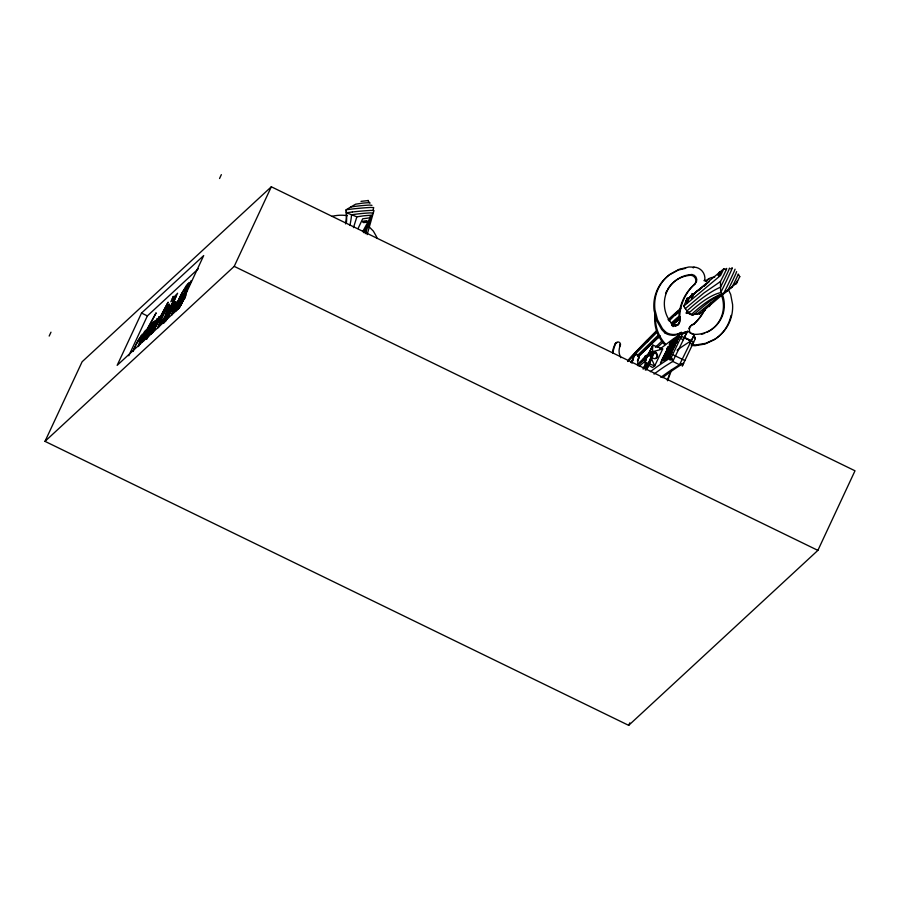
<?xml version="1.0" encoding="UTF-8"?>
<svg xmlns="http://www.w3.org/2000/svg" width="900" height="900" viewBox="0 0 900 900"><rect width="100%" height="100%" fill="white"/><g stroke="black" fill="none" stroke-linecap="round" stroke-linejoin="round"><path stroke-width="1.35" d="M665.28 356.558L660.409 363.251L666.731 350.741M663.908 358.234L667.654 351.461L666.788 351.934L668.273 348.772M678.038 337.59C678.082 337.579 679.849 336.926 678.679 335.666L677.722 337.882L676.597 338.524L677.61 336.353L674.179 341.505L675.383 340.718L674.1 341.46M370.091 220.129L368.887 223.504M734.681 283.95L735.345 283.14M735.075 269.19L733.995 271.868A53.078 4.264 -64.1 0 1 726.086 288.574L723.398 293.974L720.675 292.646A1811.171 145.373 -64.1 0 0 688.511 313.312L683.719 306.18L687.488 297.877L685.8 301.399L686.7 299.835M676.192 341.28L676.102 342.034L676.519 340.909M666.472 355.084C663.649 362.7 667.114 353.588 666.585 356.546L664.582 360.259M677.734 339.098L676.744 341.606L677.554 340.256M683.719 306.18L720.585 275.456L723.847 268.796L692.933 294.514M731.666 286.999L736.549 283.219L739.755 276.581M664.189 360.079L664.121 360.855L664.673 360.304M638.471 349.425L627.773 360.923M707.411 306.562L708.3 305.471M669.296 356.906L669.308 357.581L670.455 355.68M676.913 340.38L676.688 341.651L677.812 339.131M373.084 210.004L373.702 207.585L370.609 207.439A53.078 8.91 -5.5 0 0 352.069 209.014L346.14 209.768A1811.171 303.907 -5.5 0 1 345.555 223.886M674.775 344.115L672.581 345.544L665.404 360.27L665.707 359.111A11.25 0.9 -64.1 0 0 668.565 353.621L673.076 343.912L675.72 342.281L676.822 339.772L674.494 342.608L675.304 340.684M673.695 340.605C673.954 337.77 670.837 347.535 672.806 341.348M363.791 232.684L371.452 215.618L369.934 215.347A15.131 2.542 -5.5 0 0 363.397 215.854L356.861 216.833L353.486 227.644M723.825 269.044L726.514 269.089L726.66 268.403M739.8 276.806L738.214 274.016M670.545 354.409L672.93 349.695M367.121 234.641L373.984 210.555L370.89 210.409A53.078 8.91 -5.5 0 0 352.361 211.995M673.459 348.142C670.016 354.364 676.451 342.619 674.741 346.05M665.471 358.031L667.024 353.767M371.97 205.335L369.675 205.065A31.68 5.321 -5.5 0 0 350.786 206.989L346.14 209.768L346.433 212.737L356.861 216.833M664.279 360.113L666.911 353.239M672.075 343.609L673.616 340.56M669.375 356.94L670.151 354.532L667.294 359.156M358.043 228.555L362.666 218.835L369.697 217.834L370.598 215.336M664.627 359.077L665.077 357.885M172.114 303.705L170.966 307.058L177.615 293.22L172.35 298.8L173.374 296.348L170.843 301.759L176.344 295.796L173.205 303.176L172.215 304.796L174.229 299.576L167.906 311.006L170.28 305.764L169.729 306.574L166.252 314.539M703.001 309.825L702.697 310.826L703.17 310.241M706.275 307.395L704.666 310.579L705.623 308.183M365.254 233.674L372.746 213.086L370.429 212.884A31.68 5.321 -5.5 0 0 351.54 214.796A2348.168 394.02 -5.5 0 1 349.853 225.472M726.514 269.089L726.255 269.685M738.067 274.714L737.809 275.299A15.131 1.215 -64.1 0 1 735.064 281.183L732.004 287.156L723.398 293.974M719.19 274.916C717.446 279.506 722.644 269.201 720.36 272.543M736.38 282.904L736.031 283.905L736.515 283.219M132.941 351.45L135.248 346.241M370.192 203.029L368.707 202.703A15.131 2.542 -5.5 0 0 362.171 203.197L355.635 204.188L350.786 206.989M365.501 231.581L366.379 229.556M666.259 354.983L667.744 351.371M667.102 353.812L670.196 346.759L671.648 345.757C675.124 340.954 668.756 346.725 672.683 343.575M672.671 348.671L669.352 355.264M168.57 313.369L170.01 309.656L165.735 315.304C180.833 276.289 143.269 354.251 164.407 317.846L163.136 323.055M672.244 350.449L673.504 347.423M132.84 351.293L136.148 344.351A9.484 0.765 -64.1 0 1 138.713 339.368L141.379 335.588L138.218 346.556L144.36 332.843L146.025 331.346L138.836 345.577M668.498 350.651L670.275 346.804M672.75 348.716L677.171 341.246L676.361 343.17M673.594 347.468L675.146 343.868M667.822 351.416C674.55 340.054 663.413 355.106 667.89 347.197L670.658 345.082L673.762 339.075L671.141 344.7L673.661 339.435M49.174 336.06L50.985 332.19M45 441.349L82.114 361.766L271.327 186.784L855 470.79L817.886 550.373L628.673 725.355L45 441.349L234.214 266.366L271.327 186.784M141.525 313.065L117.146 365.355L179.325 307.845L203.704 255.566L141.525 313.065L147.364 315.911L198.326 268.774M128.779 355.748L147.364 315.911M219.544 178.515L221.344 174.645M628.673 725.355L629.842 722.835M690.457 297.506L692.179 293.816L690.457 297.506L691.268 295.83L688.534 298.192M686.734 312.536L691.222 314.651L699.683 313.954L700.166 312.93M666.765 349.335L667.8 347.152L670.736 345.127L673.852 339.266M646.099 360.551L644.276 362.543L652.86 345.15L662.692 348.975L654.716 365.918L652.556 367.526L644.276 362.543L652.86 345.15L652.365 351.799L650.205 353.171L649.462 355.657M669.431 344.52L670.455 342.326L672.266 341.246L670.545 342.371L669.431 344.52L671.153 343.395L672.188 341.201M662.569 359.561L667.969 349.054L662.648 359.606L666.551 351.36M672.604 343.541L671.648 345.757M669.589 351.506L673.076 343.912M672.131 348.581L674.201 345.262L672.39 346.354L666.619 358.571L668.903 356.13M668.498 355.309L669.701 353.419L668.498 355.309L669.161 353.678M669.994 352.125L671.614 350.111L669.915 352.091L670.883 351.461M671.411 349.144L672.446 347.411M674.887 342.338L676.744 339.739M676.676 338.569L677.689 336.544M669.217 354.746L672.716 348.3M672.626 348.255L669.971 353.149M674.123 345.229L673.447 346.849M679.264 336.791L676.586 341.123M654.019 374.096A4298.467 345.015 -64.1 0 1 664.661 366.536L672.739 361.429L687.521 331.29L694.316 334.598L691.369 340.785L684.011 337.759L687.521 331.29M660.814 377.404A4298.467 345.015 -64.1 0 1 671.456 369.844L679.534 364.736L694.316 334.598M719.46 274.32L720.067 273.094M736.571 282.476L737.201 281.227M668.441 354.262L669.533 352.001M135.697 345.105L142.391 334.001L139.838 343.215L144.484 331.56L147.139 329.074L156.15 312.817L138.746 345.971M671.13 353.632L671.861 352.35L671.062 354.285M147.004 338.31L150.874 330.536L146.025 338.76L151.785 327.218L157.286 318.679L149.614 331.526L147.251 336.679L154.429 323.269L146.722 339.255M168.39 313.999L163.575 322.549M665.651 357.615L666.619 355.68M736.717 282.836L737.539 280.676M670.646 354.555L671.209 353.666M671.141 354.33L669.161 357.435M184.624 298.08L185.873 295.661M667.451 356.423L665.404 360.27M672.84 349.661L674.539 346.613M730.586 268.886L732.341 267.84L731.273 270.551A53.078 4.264 -64.1 0 1 723.364 287.246L720.675 292.646L720.45 281.543L723.51 275.558A15.131 1.215 -64.1 0 0 726.255 269.685M182.666 301.781L183.994 299.284M703.474 309.735L703.811 309.105M170.156 307.361L171.124 305.561M181.035 295.38C179.528 299.441 178.672 297.382 181.058 297.9L185.726 290.88L189.169 282.431L186.379 285.548L180.979 294.728L171.945 313.605A8.876 0.709 -64.1 0 0 171.641 315.191L180.27 299.34C178.268 302.726 175.297 311.456 172.912 312.188A7.864 0.63 -64.1 0 1 174.049 309.15L182.419 292.343L188.224 283.995L183.476 294.683L182.43 295.684L181.744 294.941L181.035 295.38L183.42 296.539M362.678 231.671L369.979 218.216A6.739 1.125 -5.5 0 0 370.024 218.047L369.697 217.834M185.243 295.718L178.886 308.374L182.239 302.76M165.881 315.214L163.834 321.536A8.393 0.675 -64.1 0 0 165.926 318.555L171.09 307.384L168.435 310.556M185.985 294.604L180.067 306.304L181.44 304.02M165.949 320.963L175.984 301.601L169.796 312.536L174.308 303.053L172.373 306.202L165.623 320.625L174.296 304.661L172.98 307.699A18.709 1.496 -64.1 0 1 168.502 316.327L164.194 322.909M654.683 333.225L655.087 332.741A70.133 1.98 -51.1 0 1 657.18 330.671M650.801 352.721L650.329 356.119L654.716 365.918L644.884 362.093M656.314 358.088C658.946 354.926 654.097 350.595 650.903 352.609M184.399 298.811L185.107 297.821M680.153 310.624A40.691 1.249 -49.8 0 1 678.982 310.995L669.071 320.963M654.817 333.022L654.739 333.101A70.133 1.98 -51.1 0 0 653.591 334.339A97.594 2.52 -50.9 0 1 647.91 339.964L647.977 339.739A33.581 0.866 -51 0 0 645.964 341.662A61.864 1.361 -50.8 0 1 638.528 349.391M627.773 361.519L656.842 332.404M630.54 362.498L633.42 359.572M637.268 355.657L658.125 335.272M638.28 356.411L658.867 336.33M638.212 356.94L642.994 352.103M637.312 364.849L647.752 354.42M638.584 355.669L659.385 335.812M642.915 352.271L658.395 337.545M647.674 354.577L650.565 351.855M655.38 347.31L662.197 340.774M612.551 351.439A36.776 35.899 47.2 0 1 615.06 344.036L615.803 343.339A2.498 2.43 47.2 0 1 619.076 342.214A2.498 2.43 47.2 0 1 620.28 345.51A13.365 13.05 47.2 0 0 620.854 357.716M619.526 346.207L620.28 345.51M631.541 362.576A36.776 35.899 47.2 0 1 633.735 356.445L634.489 355.748A2.498 2.43 47.2 0 1 637.762 354.623A2.498 2.43 47.2 0 1 638.955 357.93A13.365 13.05 47.2 0 0 637.796 364.635M638.955 357.93L638.212 358.627A13.365 13.05 47.2 0 0 637.425 360.776M637.706 365.603L653.164 351.304M657.293 347.49L662.445 342.731M661.489 360.608L666.349 350.989M685.271 308.666L703.834 293.051L720.45 281.543M671.141 323.179L677.97 317.059M671.614 324.54L680.164 316.969M658.327 337.714L660.296 335.947M696.814 314.28L721.136 294.379A30.139 29.486 48.3 0 1 706.804 332.381M699.683 313.954L729.697 288.551M693.191 267.896L694.046 267.142A11.104 10.856 48.3 0 1 704.801 279.889A1.586 1.552 48.3 0 0 705.161 281.137L705.262 281.183A1.586 1.552 48.3 0 0 706.444 280.688A11.104 10.856 48.3 0 1 714.712 277.2M667.541 289.474A30.139 29.486 48.3 0 1 691.076 275.254L691.931 274.5A5.378 5.265 48.3 0 1 695.07 283.804A48.015 46.98 48.3 0 0 679.702 316.688A6.536 6.39 48.3 0 1 673.999 325.879A30.139 29.486 48.3 0 1 665.989 293.906A30.139 29.486 48.3 0 1 691.931 274.5M675.27 326.284A6.536 6.39 48.3 0 0 678.859 317.441A48.015 46.98 48.3 0 1 694.226 284.558L695.07 283.804M703.946 280.642L704.801 279.889M706.444 280.688L705.6 281.441A11.104 10.856 48.3 0 1 709.335 278.798M678.859 317.441L679.702 316.688M685.924 313.031L686.779 312.277L693.124 315.36M685.631 268.324L678.24 270.067L669.375 274.894A39.488 38.633 48.3 0 0 654.097 310.545L656.651 320.49L661.658 329.479L665.145 333.124L665.989 332.37A14.726 14.411 48.3 0 0 680.153 332.955L681.244 332.325L681.548 333.63M665.145 333.124A14.726 14.411 48.3 0 0 679.298 333.709L681.334 332.37M688.815 328.657A6.536 6.39 48.3 0 1 693.36 324.506L694.215 323.752A48.015 46.98 48.3 0 0 705.217 308.925M679.928 311.22L675.067 315.495L675.023 314.269A46.305 1.44 -49.8 0 0 677.678 311.67A43.234 1.339 -49.8 0 1 678.982 310.995M672.03 324.506L680.107 317.61M639.18 366.322L645.525 360.787M691.898 295.391L687.758 298.89M673.189 324.315L679.511 319.005M673.11 324.484L679.433 319.174M669.173 319.849A30.836 0.934 -50.5 0 1 672.413 316.316L675.023 314.269M686.812 313.47L688.905 311.76M651.746 355.522L655.808 352.192M692.347 294.964L702.675 287.044M655.605 358.65C660.015 356.692 656.347 350.449 652.365 351.799L662.692 348.975M692.269 295.031L702.225 287.145M703.215 286.369L709.133 281.756M659.768 349.054C668.554 342.934 676.676 334.935 686.959 331.56L683.516 333.765M695.61 292.331L701.393 288M704.273 285.885L706.174 284.49M703.597 286.403L705.454 285.109M729.472 268.121L728.775 270.101A31.68 2.542 -64.1 0 1 720.518 287.19A2348.168 188.471 -64.1 0 0 686.88 311.017M736.605 271.597L735.908 273.577A31.68 2.542 -64.1 0 1 727.65 290.655A2348.168 188.471 -64.1 0 0 725.276 291.735M674.989 339.581L676.271 338.827M676.597 338.524L677.722 337.882M669.51 344.554L671.231 343.429M678.454 338.715L677.149 339.469M676.024 341.989L677.25 341.28M727.571 289.957L732.004 287.156M674.854 314.392L674.741 314.449A30.532 0.945 -50.1 0 1 674.764 314.168M656.212 358.2L654.39 358.684L651.555 357.683M650.385 371.7A4301.426 345.251 -64.1 0 1 671.321 357.356L672.739 361.429L679.534 364.736L683.561 363.308L682.256 366.064L695.284 338.704L693.754 334.868L695.295 338.692M679.534 364.736L683.55 363.308A4301.426 345.251 -64.1 0 0 662.614 377.651M686.959 331.56L683.055 332.752L670.016 360.113L671.321 357.356L672.739 361.429M360.979 201.352L368.325 200.565A6.739 1.125 -5.5 0 1 368.28 200.734M366.593 221.513C369.821 219.701 357.874 221.929 364.646 221.782M651.758 352.249L654.266 351.776M346.433 212.737L352.361 211.995M694.046 267.142L688.95 266.985L679.084 269.314L670.219 274.14A39.488 38.633 48.3 0 0 654.952 309.791L657.495 319.725L662.501 328.725L665.989 332.37M692.145 344.61L695.869 344.959L705.881 343.271L715.05 339.03A39.488 38.633 48.3 0 0 732.589 304.481L730.676 294.412L728.46 289.777M691.301 345.364L695.025 345.724L705.026 344.025L714.195 339.784A39.488 38.633 48.3 0 0 731.025 315.428M680.389 333.079L680.692 334.395M684.574 337.478L691.369 340.785M685.204 338.164L693.585 342.236L692.595 344.34L689.873 343.024L690.863 340.909L683.145 345.949A4603.365 369.484 -64.1 0 0 677.137 350.179M672.637 354.6L684.877 360.551M666.754 353.351L665.977 353.858M234.214 266.366L817.886 550.373M368.865 226.553L373.376 231.143L375.919 235.586A11.104 10.845 32.5 0 1 377.077 238.477M650.329 356.119L650.835 356.963M367.999 200.362L369.371 202.691M332.134 216.304A39.488 38.599 32.5 0 1 347.411 215.674M346.421 212.749A1811.171 303.907 -5.5 0 1 346.354 223.301M650.891 355.05A13.174 1.057 -64.1 0 1 645.401 369.45M643.489 368.64A13.174 1.057 -64.1 0 1 645.986 363.51M650.88 354.262A15.761 1.26 -64.1 0 1 652.005 355.151A15.761 1.26 -64.1 0 1 645.345 370.024M643.061 369.067A15.761 1.26 -64.1 0 1 646.043 362.925M650.97 356.603A13.309 1.069 -64.1 0 1 652.207 356.49M651.555 358.369A13.309 1.069 -64.1 0 1 646.301 369.911M645.356 367.02A13.309 1.069 -64.1 0 1 646.898 363.915M652.759 353.363A15.626 1.249 -64.1 0 1 646.852 369.236M645.143 367.043A15.626 1.249 -64.1 0 1 646.346 364.59M677.981 325.091A13.365 13.05 47.2 0 1 675.72 325.44M674.572 325.474A13.365 13.05 47.2 0 1 672.278 325.226M667.283 380.261A762.469 744.39 47.2 0 1 669.51 374.209M667.597 380.779A762.469 744.39 47.2 0 1 671.625 369.889M631.991 363.15A36.776 35.899 47.2 0 1 634.489 355.748M665.471 344.014A36.776 35.899 47.2 0 1 655.571 316.136M678.735 324.394A13.365 13.05 47.2 0 1 673.031 324.529M633.735 356.445A2.498 2.43 47.2 0 1 635.749 355.072M637.549 355.68A2.498 2.43 47.2 0 1 637.988 356.164M664.717 344.711A36.776 35.899 47.2 0 1 655.312 312.93M615.06 344.036A2.498 2.43 47.2 0 1 617.062 342.664M619.605 344.329A2.498 2.43 47.2 0 1 619.717 345.6M612.832 353.317A36.776 35.899 47.2 0 1 615.803 343.339M643.702 358.178A13.365 13.05 47.2 0 1 639.855 362.317M644.648 356.524A3.026 2.959 47.2 0 1 645.221 356.006M645.908 355.657A3.026 2.959 47.2 0 1 648.202 355.804M690.188 333.146A6.536 6.39 48.3 0 1 694.215 323.752M704.363 309.679A48.015 46.98 48.3 0 1 693.36 324.506M722.036 293.603A30.139 29.486 48.3 0 1 691.954 334.204M704.689 333.27A30.139 29.486 48.3 0 1 701.404 334.282M673.155 326.632A30.139 29.486 48.3 0 1 671.512 324.968M665.539 293.591A30.139 29.486 48.3 0 1 666.979 290.464M691.076 275.254A5.378 5.265 48.3 0 1 694.226 284.558M691.234 314.629A1811.171 145.373 -64.1 0 1 723.386 293.985M694.012 314.494A2348.168 188.471 -64.1 0 1 719.438 294.896M629.123 359.044A4169.858 334.699 -64.1 0 1 656.404 330.863M668.048 319.736A4169.858 334.699 -64.1 0 1 680.873 308.228M647.269 341.696A33.581 4.376 -77.2 0 1 647.539 341.303M648.056 340.706A33.581 4.376 -77.2 0 1 648.529 340.346M686.734 302.895L689.4 297.641L686.734 302.895M718.031 275.04L719.685 271.778L718.031 275.04M185.164 294.131L177.412 309.746L186.401 292.264L186.683 291.431L179.809 303.615L191.227 280.811L175.871 311.006L185.164 294.131M152.482 331.425L159.266 319.016L151.099 334.001L168.12 302.164L152.572 332.752L160.852 316.26L160.29 316.946A17.989 1.44 -64.1 0 0 157.174 322.099L152.482 331.425M159.109 324.911L159.12 325.822L164.576 317.374L168.39 306.236L164.149 313.031L159.109 324.911M149.411 328.32L142.942 340.65L152.145 323.471L141.941 342.371L150.356 326.588L147.308 332.156L149.411 328.32M691.447 298.8L694.035 293.681L691.447 298.8M709.256 306.529L711.045 302.996L709.256 306.529M149.107 335.632L159.244 316.631L149.107 335.632M151.155 325.811L143.989 340.65L154.564 320.963L150.502 328.061L153.551 321.829L151.155 325.811M681.356 336.285L680.366 338.389L683.077 339.716L684.067 337.613L681.356 336.285M363.33 222.48L366.919 222.289L363.33 222.48"/></g></svg>
